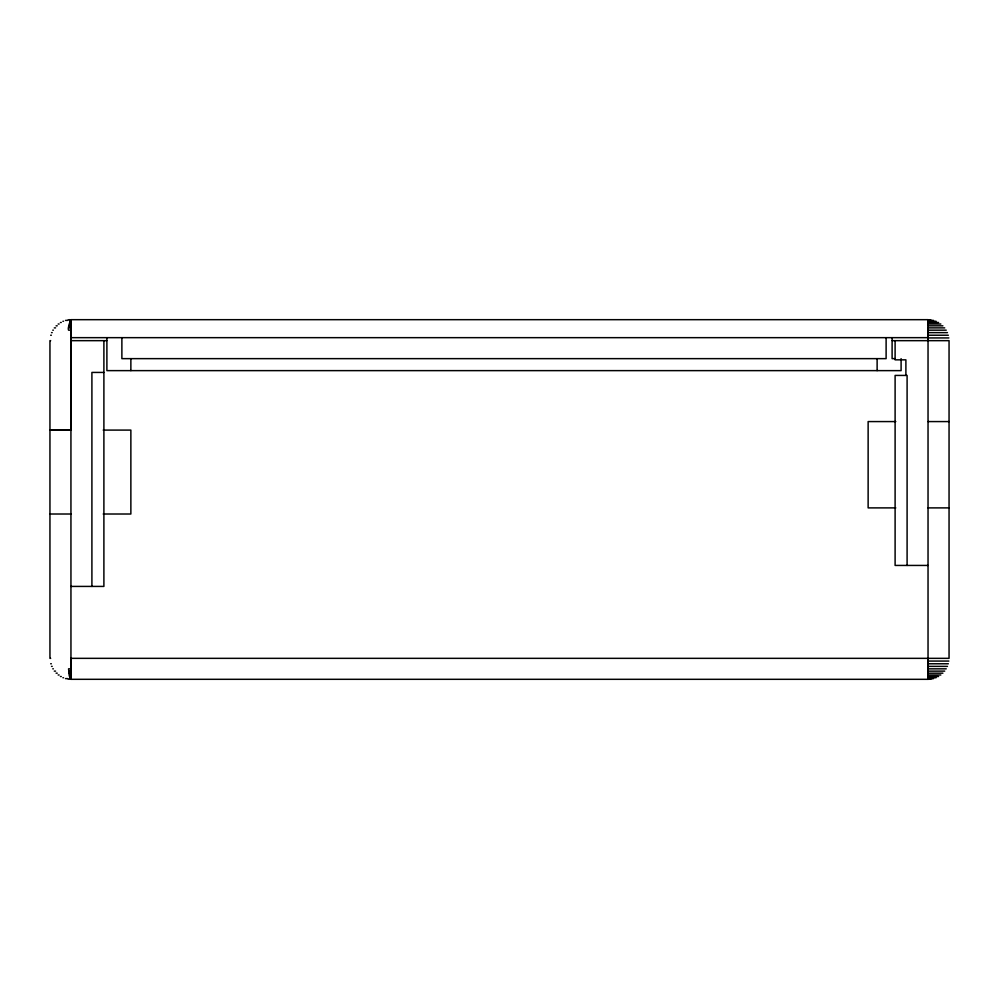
<?xml version="1.0" encoding="UTF-8"?>
<svg xmlns="http://www.w3.org/2000/svg" width="999" height="999" viewBox="0 0 999 999"><rect width="100%" height="100%" fill="white"/><g stroke="black" fill="none" stroke-linecap="round" stroke-linejoin="round"><path stroke-width="1.5" d="M70.966 319.68L70.929 429.97L49.95 430.094L70.966 429.97M942.906 673.176L928.071 673.201L928.071 658.341L928.034 679.32L928.034 658.341L928.046 668.843M948.875 337.924L928.059 337.924L928.059 340.659L928.034 327.884L944.717 327.884M106.768 340.659L70.929 340.659L70.929 330.145L68.556 330.169C66.883 326.835 73.514 318.206 68.194 319.855M930.806 679.145L928.071 679.308L928.059 676.548L938.561 676.51M948.875 661.076L928.059 661.076L928.071 658.341L927.971 666.37L947.452 666.37M70.979 335.227L70.941 340.659L71.016 337.662M928.046 339.985L928.059 337.924L928.071 340.659L927.884 330.169L946.24 330.169M71.004 336.651L70.966 340.659L71.029 332.63M928.059 337.924L928.034 340.659L928.009 336.651M928.046 339.385L928.034 340.659L927.971 332.63L947.452 332.63M70.954 659.015L70.929 658.341L70.941 675.012L70.966 658.341L70.954 668.843L68.556 668.831L69.568 676.51L70.966 679.32L70.929 658.341L949.05 658.341L949.05 340.659L892.232 340.659M70.929 340.659L70.954 339.985M928.034 679.32L928.034 319.68L928.059 320.367M68.194 679.145L70.966 679.145L70.966 658.341L70.929 679.308L928.071 679.32L928.034 658.341L928.046 659.015M928.059 661.076L928.034 658.341L928.034 679.145L933.503 678.608M70.954 679.245L70.929 319.68L928.071 319.68M928.046 678.646L928.77 678.608L928.034 678.608M70.23 320.392L70.941 320.367M928.059 677.759L936.1 677.722M69.88 321.278L70.941 321.241M69.568 322.49L70.941 322.465M69.268 324.013L70.941 323.988M68.993 325.824L70.941 325.799M68.756 327.884L70.929 327.859M928.071 668.855L946.24 668.831M930.806 319.855L928.034 319.855L928.77 320.392M65.497 320.392L67.645 320.392M928.034 320.392L933.503 320.392M62.9 321.278L63.536 321.278M928.034 321.278L936.1 321.278M60.44 322.49L61.264 322.49M928.034 322.49L938.561 322.49M58.154 324.013L59.141 324.013M928.034 324.013L940.846 324.013M56.094 325.824L57.23 325.824M928.034 325.824L942.906 325.824M54.283 327.884L55.557 327.884M52.76 330.169L53.384 330.169M51.548 332.63L52.21 332.63M50.662 335.227L51.361 335.227M928.021 335.227L948.338 335.227M70.929 337.662L928.071 337.662L928.059 340.659L928.034 336.588M50.662 340.659L49.95 340.659L49.95 658.341L50.662 658.341M895.104 358.641L892.107 358.641L892.107 337.662M103.896 372.427L91.908 372.427L91.908 586.413M895.791 421.578L868.131 421.578L868.131 507.892L895.791 507.892M928.034 421.578L949.05 421.578M103.209 430.094L130.869 430.094L130.869 514.01L103.209 514.01M928.071 507.892L949.05 507.892M49.95 514.01L70.929 514.01M928.071 565.434L895.104 565.434L895.104 375.424L907.092 375.424L907.092 565.434M70.929 586.413L103.896 586.413L103.896 340.659M50.662 663.773L51.361 663.773M948.338 663.773L928.021 663.773L928.034 658.341L928.071 671.141L944.717 671.116M51.548 666.37L52.21 666.37M52.76 668.831L53.384 668.831M54.283 671.116L55.557 671.116M56.094 673.176L57.23 673.176M58.154 674.987L59.141 674.987M940.846 674.987L928.059 675.012L928.034 658.341L928.071 679.32M60.44 676.51L61.264 676.51M62.9 677.722L63.536 677.722M65.497 678.608L67.645 678.608M68.756 671.116L70.954 671.128M68.993 673.176L70.954 673.189M69.268 674.987L70.966 674.999M69.568 676.51L70.966 676.523M69.88 677.722L70.966 677.734M70.966 678.608L70.23 678.608L70.954 678.646M70.954 339.385L70.966 340.659L70.941 319.692M71.029 666.37L70.929 658.341L70.979 663.773M905.893 375.424L905.893 359.84L895.104 359.84L895.104 340.659M901.098 358.641L901.098 370.629L106.893 370.629L106.893 337.662M886.113 337.662L886.113 358.641L121.878 358.641L121.878 337.662M877.122 358.641L877.122 370.629M130.869 358.641L130.869 370.629M70.966 658.341L70.929 679.32L70.966 658.341"/></g></svg>
